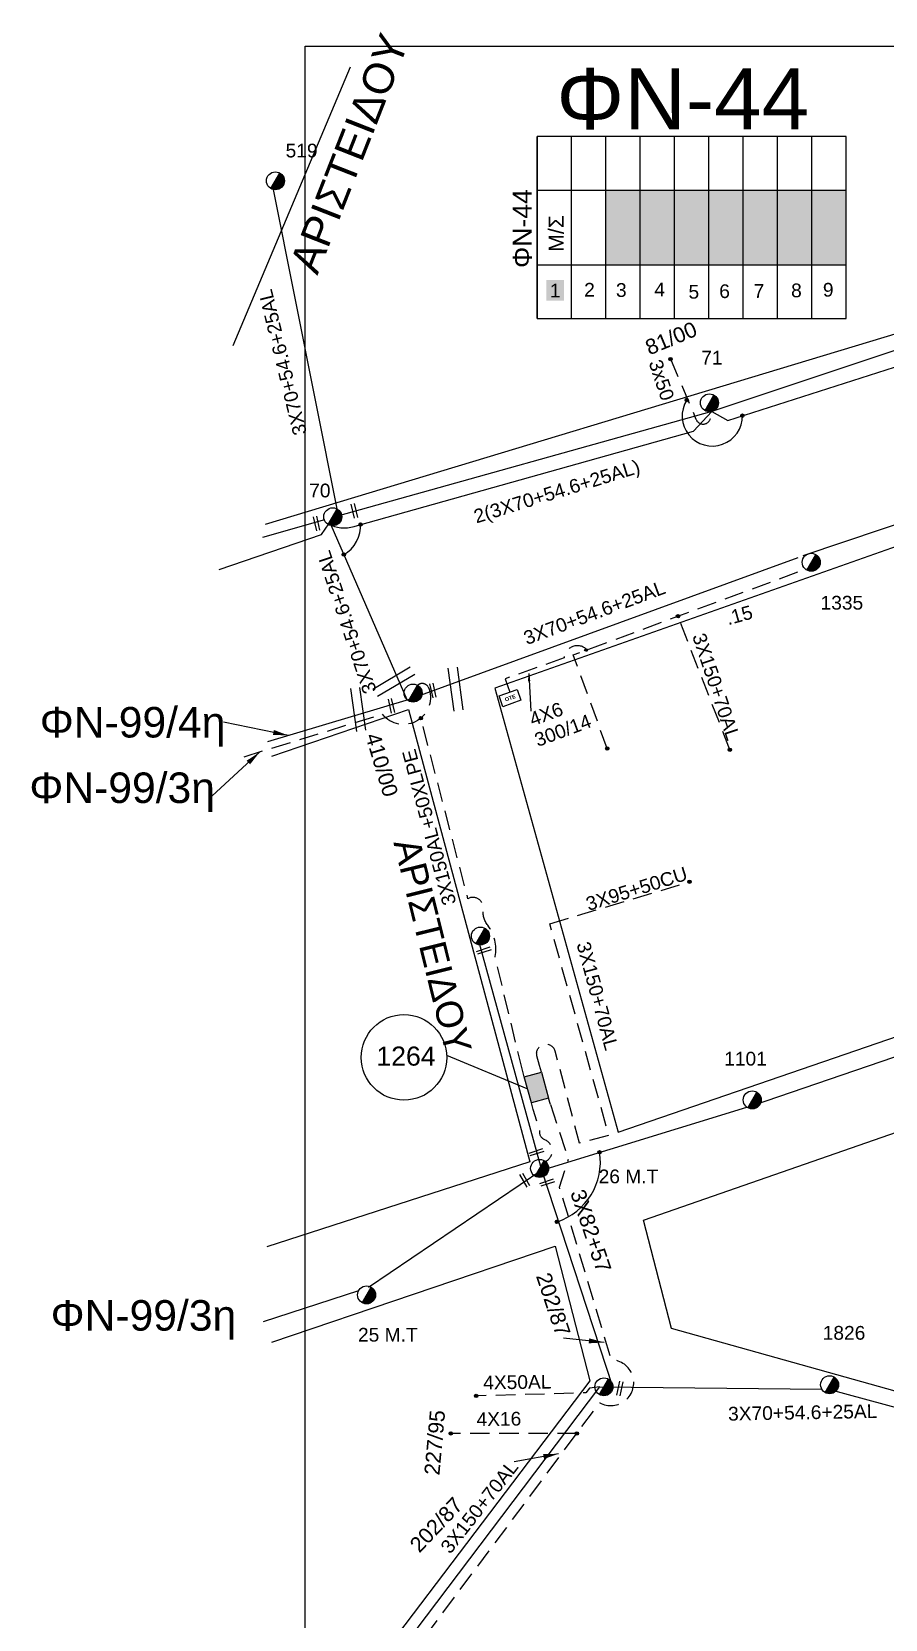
# Model space of a CAD drawing. Header units: millimetres. Extents: x 5010 to 7184, y -101 to 935.
# Drawn here: x 5010 to 5121.9, y 707.5 to 915.7 of the extents above; entities that cross this region are included whole.
import ezdxf
from ezdxf.enums import TextEntityAlignment as Align

# ---------------------------------------------------------------- set-up
doc = ezdxf.new("R2010")
doc.units = ezdxf.units.MM
doc.linetypes.add('DASHED', pattern=[19.05, 12.7, -6.35])
for name, color, linetype in [('Link Box 4 Διευθύνσεων', 7, 'Continuous'), ('Pillar OTE', 7, 'Continuous'), ('Ασφαλειοκιβώτια Χ.Τ 9 αναχωρήσεων', 7, 'Continuous'), ('Γέφυρες Εναερίου Δικτύου', 7, 'Continuous'), ('Γυμνά εναέρια ΧΤ (2Φ)   3x50AL', 7, 'Continuous'), ('Εναέρια παροχή ΧΤ 4x16', 7, 'SYN_LINE'), ('Επιγραφές - Σχήματα', 7, 'Continuous'), ('Καλώδια ΧΤ   3x150+70AL', 7, 'DASHED'), ('Καλώδια ΧΤ   3x150AL+50XLPE', 7, 'DASHED'), ('Καλώδια ΧΤ   3x95+50CU', 7, 'DASHED'), ('Καλώδια ΧΤ   4x50AL', 7, 'DASHED'), ('Μηχανική τομή', 7, 'Continuous'), ('Στύλος ΦΜ', 7, 'Continuous'), ('Στύλος ΦΜ @ 1', 7, 'Continuous'), ('Συνδέσεις', 7, 'Continuous'), ('Συνεστραμμένα ΧΤ   3x70+54.6+25AL', 7, 'SYN_LINE'), ('Τομή', 7, 'Continuous'), ('Υπόβαθρο ΔΕΗ', 7, 'Continuous'), ('Υπόγεια Καλώδια Δικτύου ΧΤ   .15', 7, 'DASHED'), ('Υπόγεια καλώδια Παροχών ΧΤ   4x6', 7, 'DASHED')]:
    doc.layers.add(name, color=color, linetype=linetype)
doc.styles.get("Standard").update_dxf_attribs({"font": 'arial.ttf'})
doc.linetypes.add('SYN_LINE', pattern='A,0.5,-0.0001,["/\\/\\/\\/",Standard,S=0.1,R=0,X=0,Y=-0.05],-0.25', length=0.7501)
doc.dimstyles.new('ISO-25', dxfattribs={"dimtxt": 2.5, "dimasz": 2.5, "dimexe": 1.25, "dimexo": 0.625, "dimtad": 1, "dimtxsty": 'Standard', "dimcen": 2.5, "dimaunit": 2, "dimazin": 0, "dimtfac": 1, "dimtmove": 0, "dimatfit": 3, "dimfxl": 1, "dimarcsym": 0})

# ---------------------------------------------------------------- blocks, each defined once
blk = doc.blocks.new('ΑΣΦΑΛΕΙΟΚΙΒΩΤΙΟ ΥΠΟΣΤΑΘΜΟΥ 9 ΑΝΑΧΩΡΗΣΕΩΝ')
at = {"layer": 'Ασφαλειοκιβώτια Χ.Τ 9 αναχωρήσεων', "ltscale": 40}
for p, q in [((-23.8, 40.36), (24.02, 40.36)), ((-9.72, 40.36), (-9.72, -40.64)), ((9.94, 40.36), (9.94, -40.64)), ((-23.8, 31.36), (24.02, 31.36)), ((-23.8, 22.36), (24.02, 22.36)), ((-23.8, 13.36), (24.02, 13.36)), ((-23.8, 4.36), (24.02, 4.36)), ((-23.8, -4.64), (24.02, -4.64)), ((-23.8, -13.64), (24.02, -13.64)), ((-23.8, -22.64), (24.02, -22.64)), ((-23.8, -31.64), (24.02, -31.64))]:
    blk.add_line(p, q, dxfattribs=at)
at = {"layer": 'Ασφαλειοκιβώτια Χ.Τ 9 αναχωρήσεων'}
blk.add_lwpolyline([(-23.8, -40.64), (24.02, -40.64), (24.02, 40.36), (-23.8, 40.36)], close=True, dxfattribs=at)
for s, p in [('1', (-18.22, 37.06)), ('2', (-18.02, 28.07)), ('3', (-18.09, 19.73)), ('4', (-17.94, 9.66)), ('5', (-18.55, 0.71)), ('6', (-18.4, -7.35)), ('7', (-18.34, -16.37)), ('8', (-18.19, -26.2)), ('9', (-18.02, -34.53))]:
    blk.add_text(s, height=3.6, rotation=270, dxfattribs=at).set_placement(p)
at = {"layer": 'Ασφαλειοκιβώτια Χ.Τ 9 αναχωρήσεων', "ltscale": 40}
for tag, height, p in [('ΟΝΟΜΑ', 5, (-0.16, 44.31)), ('ΚΕΙΜΕΝΟ 1', 2, (17.06, 35.59)), ('ΚΕΙΜΕΝΟ 2', 2, (17.06, 26.88)), ('ΚΕΙΜΕΝΟ 3', 2, (17.06, 17.69)), ('ΚΕΙΜΕΝΟ 4', 2, (17.06, 8.71)), ('ΚΕΙΜΕΝΟ 5', 2, (17.06, -0.13)), ('ΚΕΙΜΕΝΟ 6', 2, (17.06, -9.05)), ('ΚΕΙΜΕΝΟ 7', 2, (17.06, -18.13)), ('ΚΕΙΜΕΝΟ 8', 2, (17.06, -26.85)), ('ΚΕΙΜΕΝΟ 9', 2, (17.06, -35.99)), ('ΣΧ', 2, (-0.1, -42.64))]:
    blk.add_attdef(tag, text='', height=height, dxfattribs=at).set_placement(p, align=Align.MIDDLE_CENTER)
blk = doc.blocks.new('LINK BOX 4 ΑΝΑΧΩΡΗΣΕΩΝ')
at = {"layer": 'Link Box 4 Διευθύνσεων', "ltscale": 40}
blk.add_hatch(color=256, dxfattribs=at).paths.add_polyline_path([(-3.54, 0), (-3.54, -4.67), (3.54, -4.67), (3.54, 0)])
for p, q in [((-3.54, 0), (-5.33, 0)), ((5.33, 0), (3.54, 0)), ((-3.54, -4.67), (-5.33, -4.67)), ((5.33, -4.67), (3.54, -4.67))]:
    blk.add_line(p, q, dxfattribs=at)
blk.add_lwpolyline([(-3.54, -4.67), (-3.54, 0), (3.54, 0), (3.54, -4.67)], close=True, dxfattribs=at)
blk = doc.blocks.new('ΥΠΑΡΧΩΝ ΤΣΙΜΕΝΤΕΝΙΟΣ ΣΤΥΛΟΣ')
at = {"layer": 'Στύλος ΦΜ'}
blk.add_hatch(color=256, dxfattribs=at).paths.add_polyline_path([(-1.29, -2.28, 0.574793), (2.62, 0, 0.268822), (1.3, 2.27)])
blk.add_line((-1.29, -2.28), (1.3, 2.27), dxfattribs=at)
blk.add_circle((0, 0), 2.62, dxfattribs=at)
at = {"layer": 'Στύλος ΦΜ', "flags": 4}
for tag, p in [('ΑΡΙΘΜΟΣ', (-4.68, 8.05)), ('ΤΥΠΟΣ', (-4.91, 3.03))]:
    blk.add_attdef(tag, p, '', height=4, dxfattribs=at)
blk = doc.blocks.new('ΤΟΜΗ')
at = {"layer": 'Τομή', "ltscale": 40}
for p, q in [((-5.68, 0), (5.68, 0)), ((5.68, -2.33), (-5.68, -2.33))]:
    blk.add_line(p, q, dxfattribs=at)
blk = doc.blocks.new('_ΣΥΝΔΕΣΗ')
at = {"layer": 'Συνδέσεις', "linetype": 'SYN_LINE', "ltscale": 40}
blk.add_hatch(color=256, dxfattribs=at).paths.add_polyline_path([(0.5, -0.01, 1), (-0.5, -0.01, 1)])
at = {"layer": 'Συνδέσεις'}
blk.add_circle((0, -0.01), 0.5, dxfattribs=at)
blk = doc.blocks.new('ΜΗΧΑΝΙΚΗ ΤΟΜΗ')
at = {"layer": 'Μηχανική τομή', "ltscale": 40}
for p, q in [((-1.89, 0.78), (1.89, 0.78)), ((1.89, 0), (-1.89, 0))]:
    blk.add_line(p, q, dxfattribs=at)
blk = doc.blocks.new('PILLAR ΟΤΕ')
at = {"layer": 'Pillar OTE', "ltscale": 40}
blk.add_lwpolyline([(-3.31, 2.02), (3.39, 2.02), (3.39, -1.99), (-3.31, -1.99)], close=True, dxfattribs=at)
at = {"layer": 'Pillar OTE', "insert": (-1.81, 0.71), "char_height": 1.3575, "width": 109.961, "attachment_point": 1}
blk.add_mtext('{\\fArial|b1|i0|c161|p34;OTE}', dxfattribs=at)
blk = doc.blocks.new('TSONTA XT1')
at = {"ltscale": 40}
h = blk.add_hatch(color=256, dxfattribs=at)
h.dxf.hatch_style = 1
h.paths.add_polyline_path([(596, 2487.7), (597.1, 2488.8), (596, 2489.9), (594.9, 2488.8)])
blk.add_lwpolyline([(594.9, 2488.8), (596, 2489.9), (597.1, 2488.8), (596, 2487.7)], close=True, dxfattribs=at)

msp = doc.modelspace()

# ---------------------------------------------------------------- hatches: boundary and pattern name
at = {"layer": 'Ασφαλειοκιβώτια Χ.Τ 9 αναχωρήσεων'}
for color, points in [(151, [(5085.26, 894.94), (5085.26, 885.12), (5089.76, 885.12), (5089.76, 894.94)]), (173, [(5089.76, 894.94), (5089.76, 885.12), (5094.26, 885.12), (5094.26, 894.94)]), (62, [(5094.26, 894.94), (5094.26, 885.12), (5098.76, 885.12), (5098.76, 894.94)]), (27, [(5098.76, 894.94), (5098.76, 885.12), (5103.26, 885.12), (5103.26, 894.94)]), (6, [(5103.26, 894.94), (5103.26, 885.12), (5107.76, 885.12), (5107.76, 894.94)]), (30, [(5107.76, 894.94), (5107.76, 885.12), (5112.26, 885.12), (5112.26, 894.94)]), (2, [(5112.26, 894.94), (5112.26, 885.12), (5116.76, 885.12), (5116.76, 894.94)]), (1, [(5077.46, 880.41), (5079.76, 880.41), (5079.76, 883.12), (5077.46, 883.12)])]:
    msp.add_hatch(color=color, dxfattribs=at).paths.add_polyline_path(points)

# ---------------------------------------------------------------- linework, layer by layer
at = {"layer": 'Γέφυρες Εναερίου Δικτύου', "color": 30, "linetype": 'DASHED', "ltscale": 0.2, "flags": 128}
msp.add_lwpolyline([(5076.84, 766.39), (5077.28, 767.5, 0.671266), (5077.25, 770.35, -0.358997), (5076.61, 771.51), (5075.73, 774.35)], format="xyb", dxfattribs=at)
at = {"layer": 'Γυμνά εναέρια ΧΤ (2Φ)   3x50AL', "color": 151, "linetype": 'DASHED', "ltscale": 0.2}
msp.add_lwpolyline([(5093.72, 872.82), (5097.06, 864.89, 1.163857), (5098.8, 865.85)], format="xyb", dxfattribs=at)
at = {"layer": 'Εναέρια παροχή ΧΤ 4x16', "color": 133, "linetype": 'DASHED', "ltscale": 0.2, "flags": 128}
msp.add_lwpolyline([(5081.44, 731.83), (5064.91, 731.85)], dxfattribs=at)
at = {"layer": 'Επιγραφές - Σχήματα', "linetype": 'Continuous', "ltscale": 0.2}
for p in [(5074.92, 777.04), (5064.38, 781.42)]:
    msp.add_line(p, (5064.38, 781.42), dxfattribs=at)
at = {"layer": 'Επιγραφές - Σχήματα'}
msp.add_lwpolyline([(5045.81, 913.83), (7035.6, 913.83), (7035.6, -89.73), (5045.81, -89.73)], close=True, dxfattribs=at)
at = {"layer": 'Επιγραφές - Σχήματα', "linetype": 'SYN_LINE', "ltscale": 15}
msp.add_lwpolyline([(5034.57, 845.18), (5047.98, 849.74), (5048.91, 851.14)], dxfattribs=at)
at = {"layer": 'Επιγραφές - Σχήματα', "linetype": 'Continuous', "ltscale": 0.2}
msp.add_circle((5058.78, 781.17), 5.61, dxfattribs=at)
for centre, radius, start, end in [((5099.21, 865.31), 3.95, 148.123, 0.9263), ((5048.72, 850.92), 4.38, 298.987, 4.2313), ((5076.23, 767.48), 8.3, 288.3766, 8.6355)]:
    msp.add_arc(centre, radius, start, end, dxfattribs=at)
at = {"layer": 'Καλώδια ΧΤ   3x150+70AL', "color": 133, "ltscale": 0.2}
msp.add_line((5077.98, 774.97), (5080.36, 767.8), dxfattribs=at)
at = {"layer": 'Καλώδια ΧΤ   3x150+70AL', "color": 27, "linetype": 'DASHED', "ltscale": 0.2, "flags": 128}
msp.add_lwpolyline([(5101.51, 821.53), (5094.7, 839.04)], dxfattribs=at)
at = {"layer": 'Καλώδια ΧΤ   3x150+70AL', "color": 30, "linetype": 'DASHED', "ltscale": 0.2, "flags": 128}
msp.add_lwpolyline([(5076.56, 780.11), (5076.22, 781.38, -0.994941), (5078.56, 782.03), (5081.76, 769.96), (5085.64, 770.96), (5077.9, 798.69)], format="xyb", dxfattribs=at)
at = {"layer": 'Καλώδια ΧΤ   3x150+70AL', "color": 133, "ltscale": 0.2, "flags": 128}
for points in [[(5084.45, 735.87, 1.272687), (5085.99, 741.49), (5079.17, 764.16), (5080.36, 767.8)], [(5053.08, 689.08), (5058.66, 689.4), (5058.4, 698.02, 0.442754), (5059.29, 702.16), (5084.45, 735.87)]]:
    msp.add_lwpolyline(points, format="xyb", dxfattribs=at)
at = {"layer": 'Καλώδια ΧΤ   3x150+70AL', "color": 1, "linetype": 'Continuous', "ltscale": 0.2, "flags": 128}
msp.add_lwpolyline([(5057.41, 702.17), (5084.48, 737.96)], dxfattribs=at)
at = {"layer": 'Καλώδια ΧΤ   3x150AL+50XLPE', "color": 30, "linetype": 'DASHED', "ltscale": 0.2, "flags": 128}
for points in [[(5061.95, 829.79, -0.881951), (5055.97, 826.18), (5037.27, 820.41)], [(5074.31, 779.48), (5070.73, 794.39, 0.214697), (5069.76, 798.5, -0.19526), (5069.16, 800.65, 0.61275), (5067.16, 801.99), (5060.99, 825.66)]]:
    msp.add_lwpolyline(points, format="xyb", dxfattribs=at)
at = {"layer": 'Καλώδια ΧΤ   3x150AL+50XLPE', "color": 1, "linetype": 'Continuous', "ltscale": 0.2, "flags": 128}
msp.add_lwpolyline([(5086.16, 737.94), (5076.84, 766.39)], dxfattribs=at)
at = {"layer": 'Καλώδια ΧΤ   3x150AL+50XLPE', "color": 30, "linetype": 'DASHED', "ltscale": 0.2}
msp.add_arc((5061.17, 829.26), 0.949, 34.5337, 130.4822, dxfattribs=at)
at = {"layer": 'Καλώδια ΧΤ   3x95+50CU', "color": 30, "linetype": 'DASHED', "ltscale": 0.2, "flags": 128}
msp.add_lwpolyline([(5077.9, 798.69), (5096.22, 804.2)], dxfattribs=at)
at = {"layer": 'Καλώδια ΧΤ   4x50AL', "color": 1, "linetype": 'DASHED', "ltscale": 0.2, "flags": 128}
msp.add_lwpolyline([(5084.48, 737.96), (5083.1, 737.79), (5082.64, 737.16), (5068.24, 736.77)], dxfattribs=at)
at = {"layer": 'Συνεστραμμένα ΧΤ   3x70+54.6+25AL', "linetype": 'SYN_LINE', "ltscale": 20, "flags": 128}
msp.add_lwpolyline([(5050.03, 853.11), (5041.69, 894.99)], dxfattribs=at)
at = {"layer": 'Συνεστραμμένα ΧΤ   3x70+54.6+25AL', "color": 30, "linetype": 'SYN_LINE', "ltscale": 20, "flags": 128}
for points in [[(5130.07, 876.2), (5099.15, 865.9), (5050.05, 852.15)], [(5076.84, 766.39), (5054.13, 750.99)]]:
    msp.add_lwpolyline(points, dxfattribs=at)
at = {"layer": 'Συνεστραμμένα ΧΤ   3x70+54.6+25AL', "color": 151, "linetype": 'SYN_LINE', "ltscale": 20, "flags": 128}
for points in [[(5099.15, 865.9), (5101.23, 864.73), (5128.58, 873.45, 0.242831), (5130.15, 875.02), (5130.07, 876.2)], [(5049.23, 850.97, 0.189706), (5052.69, 850.94), (5096.75, 863.32), (5099.15, 865.9)]]:
    msp.add_lwpolyline(points, format="xyb", dxfattribs=at)
at = {"layer": 'Συνεστραμμένα ΧΤ   3x70+54.6+25AL', "color": 27, "ltscale": 20, "flags": 128}
for points in [[(5111.13, 847), (5179.11, 869.86)], [(5059.52, 828.18), (5110.48, 846.76)]]:
    msp.add_lwpolyline(points, dxfattribs=at)
at = {"layer": 'Συνεστραμμένα ΧΤ   3x70+54.6+25AL', "color": 30, "linetype": 'SYN_LINE', "ltscale": 10, "flags": 128}
msp.add_lwpolyline([(5048.34, 851.67), (5040.23, 849.35)], dxfattribs=at)
at = {"layer": 'Συνεστραμμένα ΧΤ   3x70+54.6+25AL', "color": 151, "linetype": 'SYN_LINE', "ltscale": 20, "flags": 128}
msp.add_lwpolyline([(5059.18, 828.08), (5049.23, 850.97)], dxfattribs=at)
at = {"layer": 'Συνεστραμμένα ΧΤ   3x70+54.6+25AL', "color": 2, "linetype": 'SYN_LINE', "ltscale": 20, "flags": 128}
msp.add_lwpolyline([(5040.92, 822.59), (5059.52, 828.18)], dxfattribs=at)
at = {"layer": 'Συνεστραμμένα ΧΤ   3x70+54.6+25AL', "color": 7, "linetype": 'SYN_LINE', "ltscale": 20, "flags": 128}
msp.add_lwpolyline([(5076.84, 766.39), (5068.54, 796.6)], dxfattribs=at)
at = {"layer": 'Συνεστραμμένα ΧΤ   3x70+54.6+25AL', "color": 1, "linetype": 'SYN_LINE', "ltscale": 20, "flags": 128}
for points in [[(5103.95, 774.72), (5104.61, 774.92), (5156.36, 792.61)], [(5076.84, 766.39), (5103.73, 774.65)], [(5084.48, 737.96), (5113.57, 737.64)], [(5114.25, 737.63), (5114.46, 737.63), (5140.87, 730.47)]]:
    msp.add_lwpolyline(points, dxfattribs=at)
at = {"layer": 'Συνεστραμμένα ΧΤ   3x70+54.6+25AL', "color": 30, "linetype": 'SYN_LINE', "ltscale": 15, "flags": 128}
msp.add_lwpolyline([(5052.83, 750.56), (5040.32, 746.48)], dxfattribs=at)
at = {"layer": 'Υπόβαθρο ΔΕΗ', "flags": 128}
for points in [[(5036.39, 874.56), (5051.75, 911.11)], [(5036.39, 874.56), (5051.75, 911.11)], [(5126.44, 906), (5123.57, 876.15), (5040.59, 851.06)], [(5041.44, 820.7), (5059.38, 826.8), (5075.29, 767.48), (5040.8, 756.3)], [(5041.44, 820.7), (5059.38, 826.8), (5075.29, 767.48), (5040.8, 756.3)], [(5041.45, 743.82), (5078.62, 756.39), (5083.15, 738.74), (5054.93, 701.51), (5057.71, 618.93)], [(5041.45, 743.82), (5078.62, 756.39), (5083.15, 738.74), (5054.93, 701.51), (5057.71, 618.93), (5056.46, 616.43)]]:
    msp.add_lwpolyline(points, dxfattribs=at)
for points in [[(5086.86, 771.36), (5183.14, 804.44), (5168.04, 863.95), (5070.71, 829.58)], [(5166.55, 689.71), (5140.62, 694.36), (5142.68, 731.91), (5093.86, 745.63), (5090.17, 759.83), (5179.77, 791), (5185.31, 787.31), (5172.71, 718.67)], [(5166.55, 689.71), (5140.62, 694.36), (5142.68, 731.91), (5093.86, 745.63), (5090.17, 759.83), (5179.77, 791), (5185.31, 787.31), (5172.71, 718.67)]]:
    msp.add_lwpolyline(points, close=True, dxfattribs=at)
at = {"layer": 'Υπόγεια Καλώδια Δικτύου ΧΤ   .15', "color": 27, "linetype": 'DASHED', "ltscale": 0.2, "flags": 128}
msp.add_lwpolyline([(5085.43, 821.68), (5080.98, 833.97), (5111.69, 845.31)], dxfattribs=at)
at = {"layer": 'Υπόγεια καλώδια Παροχών ΧΤ   4x6', "color": 27, "linetype": 'DASHED', "ltscale": 0.2}
msp.add_lwpolyline([(5082.77, 834.63, 0.650449), (5079.79, 833.57), (5072.05, 830.84), (5072.67, 829.07)], format="xyb", dxfattribs=at)

# ---------------------------------------------------------------- block references
at = {"layer": 'Link Box 4 Διευθύνσεων', "xscale": 0.5000000000001591, "yscale": 0.5000000000001591, "zscale": 0.5000000000001591, "rotation": 285.474836727071}
msp.add_blockref('LINK BOX 4 ΑΝΑΧΩΡΗΣΕΩΝ', (5077.27, 777.54), dxfattribs=at)
at = {"layer": 'Pillar OTE', "xscale": 0.375, "yscale": 0.375, "zscale": 0.375, "rotation": 20.03098268995682}
msp.add_blockref('PILLAR ΟΤΕ', (5072.67, 828.29), dxfattribs=at)
at = {"layer": 'Ασφαλειοκιβώτια Χ.Τ 9 αναχωρήσεων', "xscale": 0.5, "yscale": 0.5, "zscale": 0.5, "rotation": 90}
msp.add_blockref('ΑΣΦΑΛΕΙΟΚΙΒΩΤΙΟ ΥΠΟΣΤΑΘΜΟΥ 9 ΑΝΑΧΩΡΗΣΕΩΝ', (5096.44, 889.97), dxfattribs=at).add_auto_attribs({'ΟΝΟΜΑ': 'ΦΝ-44'})
at = {"layer": 'Μηχανική τομή'}
for p, xscale, yscale, zscale, rotation in [((5052.08, 852.8), 0.4999999999999465, 0.4999999999999465, 0.4999999999999465, 283.000810152993), ((5047.13, 851.15), 0.4999999999999465, 0.4999999999999465, 0.4999999999999465, 283.000810152993), ((5062.38, 829.27), 0.4999999999999465, 0.4999999999999465, 0.4999999999999465, 283.000810152993), ((5056.95, 827.24), 0.4999999999999465, 0.4999999999999465, 0.4999999999999465, 283.000810152993), ((5069.19, 795.36), 0.4999999999999545, 0.4999999999999545, 0.4999999999999545, 198.140585131592), ((5076.08, 768.92), 0.4999999999999545, 0.4999999999999545, 0.4999999999999545, 198.140585131592), ((5074.45, 764.98), 0.4999999999999977, 0.4999999999999977, 0.4999999999999977, 299.5167734736649), ((5077.48, 764.94), 0.4999999999999545, 0.4999999999999545, 0.4999999999999545, 198.140585131592), ((5087.28, 737.69), 0.5000000000000652, 0.5000000000000652, 0.5000000000000652, 78.19104694729292)]:
    msp.add_blockref('ΜΗΧΑΝΙΚΗ ΤΟΜΗ', p, dxfattribs=dict(at, xscale=xscale, yscale=yscale, zscale=zscale, rotation=rotation))
at = {"layer": 'Στύλος ΦΜ @ 1', "ltscale": 40}
ref = msp.add_blockref('ΥΠΑΡΧΩΝ ΤΣΙΜΕΝΤΕΝΙΟΣ ΣΤΥΛΟΣ', (5041.92, 896.15), dxfattribs=dict(at, xscale=0.4499999999998181, yscale=0.4499999999998181, zscale=0.4499999999998181))
ref.add_attrib('ΤΥΠΟΣ', '519', (5043.26, 899.22), dxfattribs={"layer": 'Στύλος ΦΜ', "height": 1.8, "flags": 4})
ref = msp.add_blockref('ΥΠΑΡΧΩΝ ΤΣΙΜΕΝΤΕΝΙΟΣ ΣΤΥΛΟΣ', (5041.92, 896.15), dxfattribs=dict(at, xscale=0.4499999999998181, yscale=0.4499999999998181, zscale=0.4499999999998181))
ref.add_attrib('ΤΥΠΟΣ', '519', (5043.26, 899.22), dxfattribs={"layer": 'Στύλος ΦΜ', "height": 1.8, "flags": 4})
ref = msp.add_blockref('ΥΠΑΡΧΩΝ ΤΣΙΜΕΝΤΕΝΙΟΣ ΣΤΥΛΟΣ', (5098.83, 867.03), dxfattribs=dict(at, xscale=0.4499999999998181, yscale=0.4499999999998181, zscale=0.4499999999998181))
ref.add_attrib('ΤΥΠΟΣ', '71', (5097.75, 872.05), dxfattribs={"layer": 'Στύλος ΦΜ', "height": 1.8, "flags": 4})
ref = msp.add_blockref('ΥΠΑΡΧΩΝ ΤΣΙΜΕΝΤΕΝΙΟΣ ΣΤΥΛΟΣ', (5049.44, 852.08), dxfattribs=dict(at, xscale=0.4499999999998181, yscale=0.4499999999998181, zscale=0.4499999999998181))
ref.add_attrib('ΤΥΠΟΣ', '70', (5046.35, 854.63), dxfattribs={"layer": 'Στύλος ΦΜ', "height": 1.8, "flags": 4})
ref = msp.add_blockref('ΥΠΑΡΧΩΝ ΤΣΙΜΕΝΤΕΝΙΟΣ ΣΤΥΛΟΣ', (5112.18, 846.11), dxfattribs=dict(at, xscale=0.4499999999998181, yscale=0.4499999999998181, zscale=0.4499999999998181))
ref.add_attrib('ΤΥΠΟΣ', '1335', (5113.4, 839.91), dxfattribs={"layer": 'Στύλος ΦΜ', "height": 1.8, "flags": 4})
ref = msp.add_blockref('ΥΠΑΡΧΩΝ ΤΣΙΜΕΝΤΕΝΙΟΣ ΣΤΥΛΟΣ', (5112.18, 846.11), dxfattribs=dict(at, xscale=0.4499999999998181, yscale=0.4499999999998181, zscale=0.4499999999998181))
ref.add_attrib('ΤΥΠΟΣ', '1335', (5113.4, 839.91), dxfattribs={"layer": 'Στύλος ΦΜ', "height": 1.8, "flags": 4})
at = {"layer": 'Στύλος ΦΜ @ 1', "ltscale": 40, "xscale": 0.4499999999998181, "yscale": 0.4499999999998181, "zscale": 0.4499999999998181}
for p in [(5059.97, 828.96), (5059.97, 828.96), (5068.8, 797.09), (5068.8, 797.09), (5085, 737.96), (5085, 737.96)]:
    msp.add_blockref('ΥΠΑΡΧΩΝ ΤΣΙΜΕΝΤΕΝΙΟΣ ΣΤΥΛΟΣ', p, dxfattribs=at)
at = {"layer": 'Στύλος ΦΜ @ 1', "ltscale": 40}
ref = msp.add_blockref('ΥΠΑΡΧΩΝ ΤΣΙΜΕΝΤΕΝΙΟΣ ΣΤΥΛΟΣ', (5104.44, 775.59), dxfattribs=dict(at, xscale=0.4499999999998181, yscale=0.4499999999998181, zscale=0.4499999999998181))
ref.add_attrib('ΤΥΠΟΣ', '1101', (5100.76, 780.1), dxfattribs={"layer": 'Στύλος ΦΜ', "height": 1.8, "flags": 4})
ref = msp.add_blockref('ΥΠΑΡΧΩΝ ΤΣΙΜΕΝΤΕΝΙΟΣ ΣΤΥΛΟΣ', (5104.44, 775.59), dxfattribs=dict(at, xscale=0.4499999999998181, yscale=0.4499999999998181, zscale=0.4499999999998181))
ref.add_attrib('ΤΥΠΟΣ', '1101', (5100.76, 780.1), dxfattribs={"layer": 'Στύλος ΦΜ', "height": 1.8, "flags": 4})
ref = msp.add_blockref('ΥΠΑΡΧΩΝ ΤΣΙΜΕΝΤΕΝΙΟΣ ΣΤΥΛΟΣ', (5076.57, 766.61), dxfattribs=dict(at, xscale=0.4499999999998181, yscale=0.4499999999998181, zscale=0.4499999999998181))
ref.add_attrib('ΤΥΠΟΣ', '26 M.T', (5084.3, 764.66), dxfattribs={"layer": 'Στύλος ΦΜ', "height": 1.8, "flags": 4})
ref = msp.add_blockref('ΥΠΑΡΧΩΝ ΤΣΙΜΕΝΤΕΝΙΟΣ ΣΤΥΛΟΣ', (5076.57, 766.61), dxfattribs=dict(at, xscale=0.4499999999998181, yscale=0.4499999999998181, zscale=0.4499999999998181))
ref.add_attrib('ΤΥΠΟΣ', '26 M.T', (5084.3, 764.66), dxfattribs={"layer": 'Στύλος ΦΜ', "height": 1.8, "flags": 4})
ref = msp.add_blockref('ΥΠΑΡΧΩΝ ΤΣΙΜΕΝΤΕΝΙΟΣ ΣΤΥΛΟΣ', (5053.88, 750.02), dxfattribs=dict(at, xscale=0.4499999999998181, yscale=0.4499999999998181, zscale=0.4499999999998181))
ref.add_attrib('ΤΥΠΟΣ', '25 M.T', (5052.75, 743.89), dxfattribs={"layer": 'Στύλος ΦΜ', "height": 1.8, "flags": 4})
ref = msp.add_blockref('ΥΠΑΡΧΩΝ ΤΣΙΜΕΝΤΕΝΙΟΣ ΣΤΥΛΟΣ', (5053.88, 750.02), dxfattribs=dict(at, xscale=0.4499999999998181, yscale=0.4499999999998181, zscale=0.4499999999998181))
ref.add_attrib('ΤΥΠΟΣ', '25 M.T', (5052.75, 743.89), dxfattribs={"layer": 'Στύλος ΦΜ', "height": 1.8, "flags": 4})
ref = msp.add_blockref('ΥΠΑΡΧΩΝ ΤΣΙΜΕΝΤΕΝΙΟΣ ΣΤΥΛΟΣ', (5114.59, 738.23), dxfattribs=dict(at, xscale=0.4499999999998181, yscale=0.4499999999998181, zscale=0.4499999999998181))
ref.add_attrib('ΤΥΠΟΣ', '1826', (5113.68, 744.14), dxfattribs={"layer": 'Στύλος ΦΜ', "height": 1.8, "flags": 4})
ref = msp.add_blockref('ΥΠΑΡΧΩΝ ΤΣΙΜΕΝΤΕΝΙΟΣ ΣΤΥΛΟΣ', (5114.59, 738.23), dxfattribs=dict(at, xscale=0.4499999999998181, yscale=0.4499999999998181, zscale=0.4499999999998181))
ref.add_attrib('ΤΥΠΟΣ', '1826', (5113.68, 744.14), dxfattribs={"layer": 'Στύλος ΦΜ', "height": 1.8, "flags": 4})
at = {"layer": 'Συνδέσεις', "xscale": 0.4500000000000455, "yscale": 0.4500000000000455, "zscale": 0.4500000000000455}
for p in [(5093.72, 872.77), (5095.86, 867.4), (5103.16, 865.35), (5053.1, 851.07), (5050.9, 847.13), (5094.71, 839.04), (5061, 825.67), (5085.43, 821.69), (5101.51, 821.53), (5096.22, 804.21), (5084.43, 768.73), (5078.84, 759.61), (5068.24, 736.77), (5064.91, 731.85), (5081.44, 731.84)]:
    msp.add_blockref('_ΣΥΝΔΕΣΗ', p, dxfattribs=at)
at = {"layer": 'Συνδέσεις', "xscale": 0.2, "yscale": 0.2, "zscale": 0.2, "rotation": 19.26541430024804}
msp.add_blockref('TSONTA XT1', (5134.38, 325.39), dxfattribs=at)
at = {"layer": 'Τομή'}
for p, xscale, yscale, zscale, rotation in [((5057.15, 830.95), 0.4999999999999861, 0.4999999999999861, 0.4999999999999861, 30.94224067874242), ((5057.15, 830.95), 0.4999999999999861, 0.4999999999999861, 0.4999999999999861, 30.94224067874242), ((5066.12, 829.56), 0.5000000000000022, 0.5000000000000022, 0.5000000000000022, 277.7716903008264), ((5066.12, 829.56), 0.5000000000000022, 0.5000000000000022, 0.5000000000000022, 277.7716903008264), ((5053.35, 826.89), 0.5000000000000022, 0.5000000000000022, 0.5000000000000022, 277.7716903008264), ((5053.35, 826.89), 0.5000000000000022, 0.5000000000000022, 0.5000000000000022, 277.7716903008264)]:
    msp.add_blockref('ΤΟΜΗ', p, dxfattribs=dict(at, xscale=xscale, yscale=yscale, zscale=zscale, rotation=rotation))

# ---------------------------------------------------------------- texts
at = {"layer": 'Γυμνά εναέρια ΧΤ (2Φ)   3x50AL', "linetype": 'DASHED', "ltscale": 0.2}
msp.add_text('3x50', height=1.8, rotation=288.4513, dxfattribs=at).set_placement((5092.56, 870.01), align=Align.MIDDLE)
at = {"layer": 'Εναέρια παροχή ΧΤ 4x16', "ltscale": 20}
msp.add_text('4X16', height=1.8, rotation=1.0599, dxfattribs=at).set_placement((5071.22, 733.74), align=Align.MIDDLE)
at = {"layer": 'Επιγραφές - Σχήματα', "linetype": 'DASHED', "ltscale": 0.2, "attachment_point": 1}
for s, insert, char_height, width, rotation in [('ΑΡΙΣΤΕΙΔΟΥ', (5043.7, 885.14), 4, 17.2922, 68.556), ('Μ/Σ', (5077.73, 886.83), 2, 5.7575, 90), ('81/00', (5090.19, 875.09), 2, 17.7581, 22.5572), ('410/00', (5055.61, 823.93), 2, 17.7581, 286.6983), ('ΑΡΙΣΤΕΙΔΟΥ', (5060.78, 810.21), 3.5, 60.613, 283.9054), ('3Χ82+57', (5082.45, 764.07), 2, 17.7581, 288.5056), ('202/87', (5077.96, 753.14), 2, 17.7581, 288.5056), ('227/95', (5061.43, 726.48), 2, 17.7581, 84.8462), ('202/87', (5059.35, 717.45), 2, 17.7581, 46.6665)]:
    msp.add_mtext(s, dxfattribs=dict(at, insert=insert, char_height=char_height, width=width, rotation=rotation))
for s, insert, char_height, width in [('ΦΝ-44', (5078.75, 910.92), 8, 24.9768), ('ΦΝ-99/4η', (5011.03, 827.13), 4, 17.2922), ('ΦΝ-99/3η', (5009.66, 818.54), 4, 17.2922), ('ΦΝ-99/3η', (5012.45, 749.33), 4, 17.2922)]:
    msp.add_mtext(s, dxfattribs=dict(at, insert=insert, char_height=char_height, width=width))
at = {"layer": 'Επιγραφές - Σχήματα', "linetype": 'Continuous', "ltscale": 0.2, "insert": (5055.16, 782.59), "char_height": 2.5, "width": 5.2333, "attachment_point": 1}
msp.add_mtext('1264', dxfattribs=at)
at = {"layer": 'Καλώδια ΧΤ   3x150+70AL', "ltscale": 0.2}
for rotation, p in [(288.4513, (5099.72, 829.8)), (285.0822, (5084.16, 789.23)), (51.7625, (5068.66, 722.23))]:
    msp.add_text('3X150+70AL', height=1.8, rotation=rotation, dxfattribs=at).set_placement(p, align=Align.MIDDLE)
at = {"layer": 'Καλώδια ΧΤ   3x150AL+50XLPE', "ltscale": 0.2}
msp.add_text('3X150AL+50XLPE', height=1.8, rotation=104.8721, dxfattribs=at).set_placement((5062.08, 811.35), align=Align.MIDDLE)
at = {"layer": 'Καλώδια ΧΤ   3x95+50CU', "ltscale": 0.2}
msp.add_text('3X95+50CU', height=1.8, rotation=17.4801, dxfattribs=at).set_placement((5089.28, 803.3), align=Align.MIDDLE)
at = {"layer": 'Καλώδια ΧΤ   4x50AL', "ltscale": 0.2}
msp.add_text('4X50AL', height=1.8, rotation=0.8061, dxfattribs=at).set_placement((5073.64, 738.58), align=Align.MIDDLE)
at = {"layer": 'Συνεστραμμένα ΧΤ   3x70+54.6+25AL', "ltscale": 20}
for s, rotation, p in [('3X70+54.6+25AL', 103.7131, (5042.87, 872.33)), ('2(3X70+54.6+25AL)', 17.2135, (5078.89, 855.2)), ('3X70+54.6+25AL', 108.4513, (5051.27, 838.25)), ('3X70+54.6+25AL', 20.4444, (5083.75, 839.51)), ('3X70+54.6+25AL', 1.0406, (5111.06, 734.6))]:
    msp.add_text(s, height=1.8, rotation=rotation, dxfattribs=at).set_placement(p, align=Align.MIDDLE)
at = {"layer": 'Συνεστραμμένα ΧΤ   3x70+54.6+25AL', "ltscale": 20, "char_height": 1.8, "width": 17.7581, "attachment_point": 1, "rotation": 20.4444}
for s, insert in [('4Χ6', (5075.01, 826.27)), ('300/14', (5075.69, 823.56))]:
    msp.add_mtext(s, dxfattribs=dict(at, insert=insert))
at = {"layer": 'Υπόγεια Καλώδια Δικτύου ΧΤ   .15', "ltscale": 0.2}
msp.add_text('.15', height=1.8, rotation=15.6101, dxfattribs=at).set_placement((5102.74, 839.17), align=Align.MIDDLE)

# ---------------------------------------------------------------- leaders
at = {"layer": 'Επιγραφές - Σχήματα', "ltscale": 40}
for points, override in [([(5075.13, 831.52), (5075.43, 826.6)], {"dimasz": 1, "dimtad": 0}), ([(5043.62, 823.4), (5035.11, 825.12)], {"dimasz": 2, "dimtad": 0}), ([(5039.85, 821.2), (5033.61, 815.46)], {"dimasz": 2, "dimtad": 0}), ([(5085.03, 743.78), (5079.7, 744.35)], {"dimasz": 2, "dimtad": 0}), ([(5079.05, 729.18), (5073.25, 728.11)], {"dimasz": 2, "dimtad": 0})]:
    msp.add_leader(points, dimstyle='ISO-25', override=override, dxfattribs=at)

doc.saveas('drawing.dxf')
